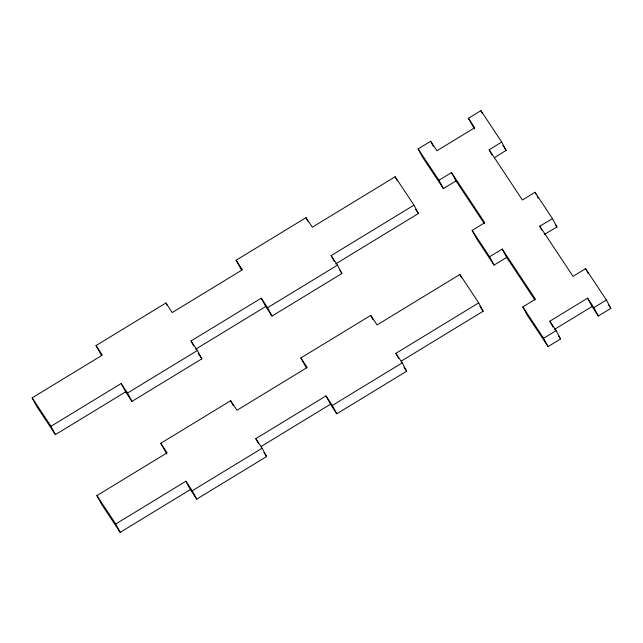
<?xml version="1.0" encoding="UTF-8"?>
<svg xmlns="http://www.w3.org/2000/svg" width="643" height="643" viewBox="0 0 643 643"><rect width="100%" height="100%" fill="white"/><g stroke="black" fill="none" stroke-linecap="round" stroke-linejoin="round"><path stroke-width="0.96" d="M491.855 154.842L489.178 149.835L501.709 142.015L480.924 110.66L468.409 118.28L474.438 128.994M494.475 157.664L506.162 150.366L501.709 142.015M443.373 188.592L438.912 180.249L451.531 172.565L455.991 180.908L443.373 188.592L422.596 157.238L418.135 148.887L430.657 141.275L436.935 150.743L474.687 127.748L468.409 118.28M101.53 355.507L96.016 345.572L165.91 302.998L172.236 312.538L242.427 269.779L236.11 260.238L305.996 217.664L312.321 227.204L395.132 176.761L413.955 205.165L418.408 213.508L335.598 263.951M55.427 434.62L50.974 426.277L121.165 383.517L125.618 391.86L55.427 434.62L36.603 406.215L32.15 397.872L102.341 355.113L96.016 345.572M193.728 345.95L191.059 340.943L261.251 298.183L267.576 307.724L272.029 316.075L341.923 273.5L337.471 265.149L331.145 255.609L413.955 205.165M195.512 349.286L265.704 306.526L261.251 298.183M197.385 350.483L201.838 358.834L131.944 401.409L127.491 393.058L197.385 350.483L191.059 340.943M267.576 307.724L337.471 265.149M494.065 265.101L489.604 256.75L502.223 249.066L506.676 257.409L494.065 265.101L476.6 238.738L472.139 230.395L484.758 222.703L451.531 172.565M544.227 234.534L556.942 226.995L552.49 218.652L535.024 192.297L522.405 199.981L489.178 149.835M166.81 454.022L160.766 443.292L230.66 400.718L236.986 410.258L307.177 367.499L300.86 357.958L370.746 315.383L377.071 324.924L459.882 274.481L478.705 302.885L483.158 311.228L401.208 361.157M120.177 532.34L115.724 523.997L185.915 481.237L190.368 489.588L120.177 532.34L101.353 503.935L96.9 495.592L167.092 452.833L160.766 443.292M258.478 443.67L255.81 438.663L326.001 395.903L332.327 405.452L336.779 413.795L406.673 371.22L402.221 362.869L395.895 353.329L478.705 302.885M261.122 446.491L330.454 404.254L326.001 395.903M262.135 448.203L266.588 456.554L196.694 499.129L192.241 490.786L262.135 448.203L255.81 438.663M332.327 405.452L402.221 362.869M552.49 218.652L539.774 226.191L573.001 276.337L585.612 268.653L606.397 300.008L610.85 308.359L598.336 315.978L593.875 307.635L587.614 298.175L549.861 321.17L556.123 330.631L560.583 338.974L548.069 346.601L527.284 315.239L522.831 306.896L535.45 299.212L502.223 249.066M554.314 329.513L592.066 306.518L587.614 298.175M548.069 346.601L543.608 338.25L556.123 330.631M593.875 307.635L606.397 300.008M502.882 145.406L506.162 150.366M555.303 224.528L556.942 226.995M608.664 305.055L610.85 308.359M592.066 306.518L598.336 315.978M455.991 180.908L484.227 223.531M506.676 257.409L534.92 300.032M558.494 335.823L560.583 338.974M418.135 148.887L438.912 180.249M472.139 230.395L489.604 256.75M522.831 306.896L543.608 338.25M415.643 209.337L418.408 213.508M479.839 306.221L483.158 311.228M339.817 270.317L341.923 273.5M404.037 367.241L406.673 371.22M241.615 270.173L236.11 260.238M265.704 306.526L272.029 316.075M306.365 367.892L300.86 357.958M330.454 404.254L336.779 413.795M198.148 353.264L201.838 358.834M263.951 452.576L266.588 456.554M121.165 383.517L127.491 393.058M185.915 481.237L192.241 490.786M125.618 391.86L131.944 401.409M190.368 489.588L196.694 499.129M32.15 397.872L50.974 426.277M96.9 495.592L115.724 523.997M585.612 268.653L588.289 273.661M535.024 192.297L536.358 194.797M537.251 196.469L538.143 198.132M480.924 110.66L482.266 113.16M539.774 226.191L542.001 230.363M549.861 321.17L552.98 327.014M430.657 141.275L433.334 146.282M459.882 274.481L461.666 277.816M395.132 176.761L397.358 180.932M395.895 353.329L398.572 358.336M370.746 315.383L372.98 319.555M331.145 255.609L334.264 261.452M305.996 217.664L308.23 221.835M230.66 400.718L233.337 405.725M165.91 302.998L167.252 305.497"/></g></svg>
